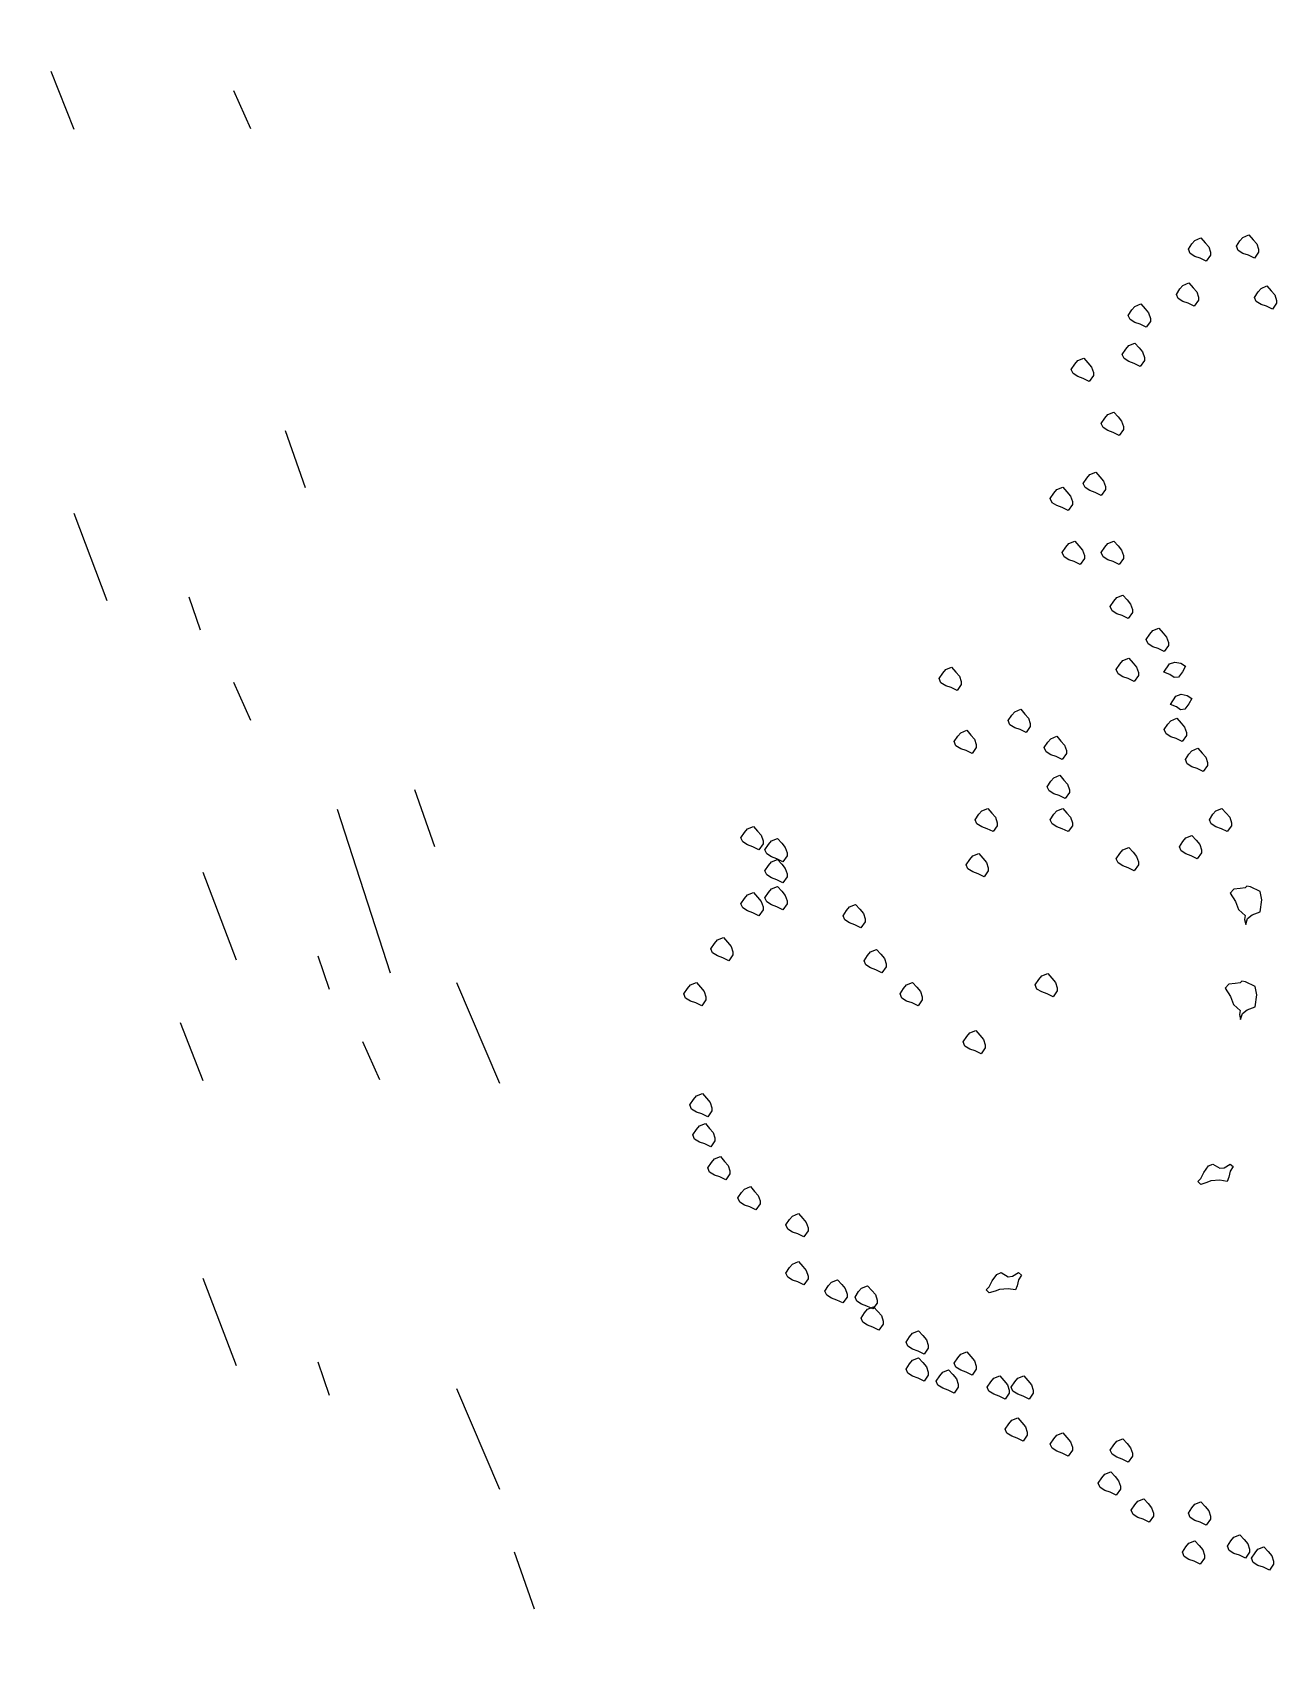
# Model space of a CAD drawing. Header units: millimetres. Extents: x 7 to 784, y -168 to 358.
# Drawn here: x 243.03 to 266.76, y 133.24 to 164.14 of the extents above; entities that cross this region are included whole.
import ezdxf

# ---------------------------------------------------------------- set-up
doc = ezdxf.new("R2010")
doc.units = ezdxf.units.MM
doc.layers.add('wall', color=5, linetype='Continuous')

msp = doc.modelspace()

# ---------------------------------------------------------------- linework, layer by layer
at = {"color": 96}
for points in [[(265.35304, 159.79122), (265.23931, 159.84806), (265.13696, 159.88216), (265.04598, 159.939), (265.01186, 160.01858), (265.08009, 160.12089), (265.13696, 160.1891), (265.25069, 160.23458), (265.3303, 160.14363), (265.39853, 160.06405), (265.43265, 159.96174), (265.43265, 159.9049)], [(266.26677, 159.8483), (266.15304, 159.90514), (266.05069, 159.93925), (265.95971, 159.99609), (265.92559, 160.07566), (265.99382, 160.17798), (266.05069, 160.24619), (266.16442, 160.29166), (266.24403, 160.20071), (266.31226, 160.12114), (266.34638, 160.01882), (266.34638, 159.96198)], [(265.12461, 158.93495), (265.01088, 158.99179), (264.90853, 159.02589), (264.81754, 159.08273), (264.78342, 159.16231), (264.85166, 159.26462), (264.90853, 159.33283), (265.02225, 159.37831), (265.10186, 159.28736), (265.1701, 159.20778), (265.20422, 159.10547), (265.20422, 159.04863)], [(266.60942, 158.87786), (266.49569, 158.9347), (266.39334, 158.96881), (266.30235, 159.02565), (266.26824, 159.10523), (266.33647, 159.20754), (266.39334, 159.27575), (266.50707, 159.32122), (266.58668, 159.23028), (266.65491, 159.1507), (266.68903, 159.04838), (266.68903, 158.99154)], [(264.21088, 158.53535), (264.09715, 158.59219), (263.9948, 158.6263), (263.90381, 158.68314), (263.86969, 158.76272), (263.93793, 158.86503), (263.9948, 158.93324), (264.10852, 158.97871), (264.18813, 158.88777), (264.25637, 158.80819), (264.29049, 158.70588), (264.29049, 158.64904)], [(264.09666, 157.79325), (263.98294, 157.85009), (263.88058, 157.8842), (263.7896, 157.94104), (263.75548, 158.02062), (263.82372, 158.12293), (263.88058, 158.19114), (263.99431, 158.23661), (264.07392, 158.14567), (264.14216, 158.06609), (264.17627, 157.96378), (264.17627, 157.90693)], [(263.12583, 157.50783), (263.0121, 157.56467), (262.90974, 157.59877), (262.81876, 157.65562), (262.78464, 157.73519), (262.85288, 157.83751), (262.90974, 157.90572), (263.02347, 157.95119), (263.10308, 157.86024), (263.17132, 157.78067), (263.20544, 157.67835), (263.20544, 157.62151)], [(263.69691, 156.48031), (263.58318, 156.53715), (263.48082, 156.57125), (263.38984, 156.62809), (263.35572, 156.70767), (263.42396, 156.80998), (263.48082, 156.87819), (263.59455, 156.92366), (263.67416, 156.83272), (263.7424, 156.75314), (263.77652, 156.65083), (263.77652, 156.59399)], [(263.35426, 155.33861), (263.24053, 155.39545), (263.13817, 155.42956), (263.04719, 155.4864), (263.01307, 155.56598), (263.08131, 155.66829), (263.13817, 155.7365), (263.2519, 155.78197), (263.33151, 155.69103), (263.39975, 155.61145), (263.43387, 155.50913), (263.43387, 155.45229)], [(262.72607, 155.05319), (262.61234, 155.11003), (262.50999, 155.14413), (262.419, 155.20098), (262.38488, 155.28055), (262.45312, 155.38287), (262.50999, 155.45108), (262.62371, 155.49655), (262.70332, 155.4056), (262.77156, 155.32603), (262.80568, 155.22371), (262.80568, 155.16687)], [(262.9545, 154.02566), (262.84077, 154.08251), (262.73842, 154.11661), (262.64743, 154.17345), (262.61332, 154.25303), (262.68155, 154.35534), (262.73842, 154.42355), (262.85215, 154.46902), (262.93176, 154.37808), (262.99999, 154.2985), (263.03411, 154.19619), (263.03411, 154.13935)], [(263.69691, 154.02566), (263.58318, 154.08251), (263.48082, 154.11661), (263.38984, 154.17345), (263.35572, 154.25303), (263.42396, 154.35534), (263.48082, 154.42355), (263.59455, 154.46902), (263.67416, 154.37808), (263.7424, 154.2985), (263.77652, 154.19619), (263.77652, 154.13935)], [(263.86823, 152.99814), (263.7545, 153.05498), (263.65215, 153.08909), (263.56116, 153.14593), (263.52705, 153.2255), (263.59528, 153.32782), (263.65215, 153.39603), (263.76588, 153.4415), (263.84549, 153.35055), (263.91372, 153.27098), (263.94784, 153.16866), (263.94784, 153.11182)], [(264.55353, 152.37021), (264.4398, 152.42705), (264.33744, 152.46115), (264.24646, 152.518), (264.21234, 152.59757), (264.28058, 152.69989), (264.33744, 152.7681), (264.45117, 152.81357), (264.53078, 152.72262), (264.59902, 152.64305), (264.63314, 152.54073), (264.63314, 152.48389)], [(260.61307, 151.62811), (260.49934, 151.68495), (260.39699, 151.71905), (260.306, 151.7759), (260.27188, 151.85547), (260.34012, 151.95779), (260.39699, 152.026), (260.51071, 152.07147), (260.59032, 151.98052), (260.65856, 151.90095), (260.69268, 151.79863), (260.69268, 151.74179)], [(263.98245, 151.79936), (263.86872, 151.8562), (263.76636, 151.89031), (263.67538, 151.94715), (263.64126, 152.02673), (263.7095, 152.12904), (263.76636, 152.19725), (263.88009, 152.24272), (263.9597, 152.15178), (264.02794, 152.0722), (264.06206, 151.96989), (264.06206, 151.91304)], [(264.65102, 152.13515), (264.75338, 152.16925), (264.86711, 152.14652), (264.95809, 152.08968), (264.90123, 151.98736), (264.82162, 151.88505), (264.74201, 151.87368), (264.6624, 151.93052), (264.54867, 151.97599)], [(264.77316, 151.52471), (264.87552, 151.55881), (264.98925, 151.53608), (265.08023, 151.47924), (265.02336, 151.37692), (264.94375, 151.27461), (264.86414, 151.26324), (264.78453, 151.32008), (264.67081, 151.36555)], [(261.92656, 150.82892), (261.81283, 150.88576), (261.71047, 150.91987), (261.61949, 150.97671), (261.58537, 151.05629), (261.65361, 151.1586), (261.71047, 151.22681), (261.8242, 151.27228), (261.90381, 151.18134), (261.97205, 151.10176), (262.00617, 150.99945), (262.00617, 150.94261)], [(264.89618, 150.65767), (264.78245, 150.71451), (264.68009, 150.74861), (264.58911, 150.80546), (264.55499, 150.88503), (264.62323, 150.98735), (264.68009, 151.05556), (264.79382, 151.10103), (264.87343, 151.01008), (264.94167, 150.93051), (264.97579, 150.82819), (264.97579, 150.77135)], [(260.89861, 150.42933), (260.78488, 150.48617), (260.68253, 150.52028), (260.59154, 150.57712), (260.55742, 150.65669), (260.62566, 150.75901), (260.68253, 150.82722), (260.79625, 150.87269), (260.87586, 150.78174), (260.9441, 150.70217), (260.97822, 150.59985), (260.97822, 150.54301)], [(262.61185, 150.31516), (262.49813, 150.372), (262.39577, 150.40611), (262.30479, 150.46295), (262.27067, 150.54253), (262.3389, 150.64484), (262.39577, 150.71305), (262.5095, 150.75852), (262.58911, 150.66758), (262.65735, 150.588), (262.69146, 150.48568), (262.69146, 150.42884)], [(265.29593, 150.08682), (265.18221, 150.14366), (265.07985, 150.17777), (264.98887, 150.23461), (264.95475, 150.31419), (265.02299, 150.4165), (265.07985, 150.48471), (265.19358, 150.53018), (265.27319, 150.43924), (265.34143, 150.35966), (265.37554, 150.25735), (265.37554, 150.2005)], [(262.66896, 149.57306), (262.55523, 149.6299), (262.45288, 149.66401), (262.36189, 149.72085), (262.32778, 149.80042), (262.39601, 149.90274), (262.45288, 149.97095), (262.56661, 150.01642), (262.64622, 149.92547), (262.71445, 149.8459), (262.74857, 149.74358), (262.74857, 149.68674)], [(261.29837, 148.94513), (261.18464, 149.00197), (261.08228, 149.03607), (260.9913, 149.09292), (260.95718, 149.17249), (261.02542, 149.27481), (261.08228, 149.34302), (261.19601, 149.38849), (261.27562, 149.29754), (261.34386, 149.21797), (261.37798, 149.11565), (261.37798, 149.05881)], [(262.72607, 148.94513), (262.61234, 149.00197), (262.50999, 149.03607), (262.419, 149.09292), (262.38488, 149.17249), (262.45312, 149.27481), (262.50999, 149.34302), (262.62371, 149.38849), (262.70332, 149.29754), (262.77156, 149.21797), (262.80568, 149.11565), (262.80568, 149.05881)], [(265.7528, 148.94513), (265.63907, 149.00197), (265.53672, 149.03607), (265.44573, 149.09292), (265.41161, 149.17249), (265.47985, 149.27481), (265.53672, 149.34302), (265.65044, 149.38849), (265.73005, 149.29754), (265.79829, 149.21797), (265.83241, 149.11565), (265.83241, 149.05881)], [(256.84393, 148.60262), (256.73021, 148.65946), (256.62785, 148.69357), (256.53687, 148.75041), (256.50275, 148.82999), (256.57099, 148.9323), (256.62785, 149.00051), (256.74158, 149.04598), (256.82119, 148.95504), (256.88943, 148.87546), (256.92354, 148.77314), (256.92354, 148.7163)], [(257.3008, 148.37428), (257.18707, 148.43112), (257.08472, 148.46523), (256.99373, 148.52207), (256.95961, 148.60165), (257.02785, 148.70396), (257.08472, 148.77217), (257.19844, 148.81764), (257.27805, 148.7267), (257.34629, 148.64712), (257.38041, 148.54481), (257.38041, 148.48796)], [(263.98245, 148.20303), (263.86872, 148.25987), (263.76636, 148.29397), (263.67538, 148.35082), (263.64126, 148.43039), (263.7095, 148.53271), (263.76636, 148.60092), (263.88009, 148.64639), (263.9597, 148.55544), (264.02794, 148.47587), (264.06206, 148.37355), (264.06206, 148.31671)], [(265.18172, 148.43137), (265.06799, 148.48821), (264.96563, 148.52231), (264.87465, 148.57915), (264.84053, 148.65873), (264.90877, 148.76105), (264.96563, 148.82925), (265.07936, 148.87473), (265.15897, 148.78378), (265.22721, 148.7042), (265.26133, 148.60189), (265.26133, 148.54505)], [(257.3008, 147.97469), (257.18707, 148.03153), (257.08472, 148.06564), (256.99373, 148.12248), (256.95961, 148.20205), (257.02785, 148.30437), (257.08472, 148.37258), (257.19844, 148.41805), (257.27805, 148.3271), (257.34629, 148.24753), (257.38041, 148.14521), (257.38041, 148.08837)], [(261.12704, 148.08886), (261.01331, 148.1457), (260.91096, 148.1798), (260.81998, 148.23665), (260.78586, 148.31622), (260.85409, 148.41854), (260.91096, 148.48675), (261.02469, 148.53222), (261.1043, 148.44127), (261.17253, 148.3617), (261.20665, 148.25938), (261.20665, 148.20254)], [(256.84393, 147.34676), (256.73021, 147.4036), (256.62785, 147.4377), (256.53687, 147.49455), (256.50275, 147.57412), (256.57099, 147.67644), (256.62785, 147.74465), (256.74158, 147.79012), (256.82119, 147.69917), (256.88943, 147.6196), (256.92354, 147.51728), (256.92354, 147.46044)], [(257.3008, 147.46093), (257.18707, 147.51777), (257.08472, 147.55187), (256.99373, 147.60871), (256.95961, 147.68829), (257.02785, 147.79061), (257.08472, 147.85881), (257.19844, 147.90429), (257.27805, 147.81334), (257.34629, 147.73376), (257.38041, 147.63145), (257.38041, 147.57461)], [(266.37469, 147.80799), (266.19272, 147.89893), (266.12449, 147.9103), (266.09037, 147.8762), (265.99939, 147.86483), (265.87428, 147.85346), (265.80605, 147.77388), (265.9084, 147.61473), (265.96527, 147.46694), (266.0335, 147.39873), (266.09037, 147.35326), (266.079, 147.27368), (266.10174, 147.18274), (266.13586, 147.29642), (266.22684, 147.36463), (266.37469, 147.42147), (266.40881, 147.64883)], [(258.78561, 147.11842), (258.67188, 147.17526), (258.56953, 147.20937), (258.47854, 147.26621), (258.44442, 147.34578), (258.51266, 147.4481), (258.56953, 147.51631), (258.68325, 147.56178), (258.76286, 147.47083), (258.8311, 147.39126), (258.86522, 147.28894), (258.86522, 147.2321)], [(256.27285, 146.49049), (256.15912, 146.54733), (256.05677, 146.58143), (255.96579, 146.63828), (255.93167, 146.71785), (255.9999, 146.82017), (256.05677, 146.88838), (256.1705, 146.93385), (256.25011, 146.8429), (256.31835, 146.76333), (256.35246, 146.66101), (256.35246, 146.60417)], [(259.18537, 146.26215), (259.07164, 146.31899), (258.96928, 146.3531), (258.8783, 146.40994), (258.84418, 146.48951), (258.91242, 146.59183), (258.96928, 146.66004), (259.08301, 146.70551), (259.16262, 146.61456), (259.23086, 146.53499), (259.26498, 146.43267), (259.26498, 146.37583)], [(262.44053, 145.80547), (262.3268, 145.86231), (262.22444, 145.89642), (262.13346, 145.95326), (262.09934, 146.03284), (262.16758, 146.13515), (262.22444, 146.20336), (262.33817, 146.24883), (262.41778, 146.15789), (262.48602, 146.07831), (262.52014, 145.976), (262.52014, 145.91915)], [(255.75888, 145.63422), (255.64515, 145.69106), (255.5428, 145.72516), (255.45181, 145.78201), (255.41769, 145.86158), (255.48593, 145.9639), (255.5428, 146.03211), (255.65653, 146.07758), (255.73614, 145.98663), (255.80437, 145.90706), (255.83849, 145.80474), (255.83849, 145.7479)], [(259.87066, 145.63422), (259.75694, 145.69106), (259.65458, 145.72516), (259.5636, 145.78201), (259.52948, 145.86158), (259.59772, 145.9639), (259.65458, 146.03211), (259.76831, 146.07758), (259.84792, 145.98663), (259.91616, 145.90706), (259.95027, 145.80474), (259.95027, 145.7479)], [(266.27957, 146.00146), (266.0976, 146.09241), (266.02937, 146.10378), (265.99525, 146.06967), (265.90427, 146.0583), (265.77916, 146.04694), (265.71093, 145.96736), (265.81328, 145.8082), (265.87015, 145.66042), (265.93838, 145.59221), (265.99525, 145.54673), (265.98388, 145.46716), (266.00662, 145.37621), (266.04074, 145.48989), (266.13172, 145.5581), (266.27957, 145.61494), (266.31369, 145.84231)], [(261.06993, 144.72086), (260.95621, 144.77771), (260.85385, 144.81181), (260.76287, 144.86865), (260.72875, 144.94823), (260.79699, 145.05054), (260.85385, 145.11875), (260.96758, 145.16422), (261.04719, 145.07328), (261.11543, 144.9937), (261.14954, 144.89139), (261.14954, 144.83455)], [(255.8731, 143.52209), (255.75937, 143.57893), (255.65701, 143.61303), (255.56603, 143.66987), (255.53191, 143.74945), (255.60015, 143.85176), (255.65701, 143.91997), (255.77074, 143.96545), (255.85035, 143.8745), (255.91859, 143.79492), (255.95271, 143.69261), (255.95271, 143.63577)], [(255.93021, 142.95124), (255.81648, 143.00808), (255.71412, 143.04219), (255.62314, 143.09903), (255.58902, 143.1786), (255.65726, 143.28092), (255.71412, 143.34913), (255.82785, 143.3946), (255.90746, 143.30365), (255.9757, 143.22408), (256.00982, 143.12176), (256.00982, 143.06492)], [(265.24827, 142.35045), (265.30514, 142.46413), (265.39612, 142.58918), (265.47573, 142.62328), (265.61221, 142.5437), (265.69182, 142.55507), (265.80555, 142.62328), (265.86241, 142.57781), (265.80555, 142.48686), (265.7828, 142.37318), (265.74868, 142.2936), (265.61221, 142.31634), (265.44161, 142.30497), (265.362, 142.27087), (265.24827, 142.23676), (265.19141, 142.2936)], [(256.78683, 141.75246), (256.6731, 141.8093), (256.57074, 141.84341), (256.47976, 141.90025), (256.44564, 141.97983), (256.51388, 142.08214), (256.57074, 142.15035), (256.68447, 142.19582), (256.76408, 142.10488), (256.83232, 142.0253), (256.86644, 141.92298), (256.86644, 141.86614)], [(257.70056, 141.2387), (257.58683, 141.29554), (257.48447, 141.32965), (257.39349, 141.38649), (257.35937, 141.46606), (257.42761, 141.56838), (257.48447, 141.63659), (257.5982, 141.68206), (257.67781, 141.59111), (257.74605, 141.51154), (257.78017, 141.40922), (257.78017, 141.35238)], [(257.70056, 140.32535), (257.58683, 140.38219), (257.48447, 140.41629), (257.39349, 140.47313), (257.35937, 140.55271), (257.42761, 140.65502), (257.48447, 140.72323), (257.5982, 140.7687), (257.67781, 140.67776), (257.74605, 140.59818), (257.78017, 140.49587), (257.78017, 140.43903)], [(258.44296, 139.98284), (258.32923, 140.03968), (258.22688, 140.07378), (258.13589, 140.13062), (258.10178, 140.2102), (258.17001, 140.31251), (258.22688, 140.38072), (258.34061, 140.4262), (258.42022, 140.33525), (258.48845, 140.25567), (258.52257, 140.15336), (258.52257, 140.09652)], [(259.01404, 139.86867), (258.90031, 139.92551), (258.79796, 139.95961), (258.70698, 140.01645), (258.67286, 140.09603), (258.74109, 140.19835), (258.79796, 140.26655), (258.91169, 140.31203), (258.9913, 140.22108), (259.05953, 140.1415), (259.09365, 140.03919), (259.09365, 139.98235)], [(261.22398, 140.28755), (261.28084, 140.40123), (261.37182, 140.52628), (261.45143, 140.56039), (261.58791, 140.48081), (261.66752, 140.49218), (261.78125, 140.56039), (261.83811, 140.51491), (261.78125, 140.42397), (261.7585, 140.31029), (261.72438, 140.23071), (261.58791, 140.25345), (261.41732, 140.24208), (261.33771, 140.20797), (261.22398, 140.17387), (261.16711, 140.23071)], [(259.12826, 139.46908), (259.01453, 139.52592), (258.91217, 139.56002), (258.82119, 139.61686), (258.78707, 139.69644), (258.85531, 139.79875), (258.91217, 139.86696), (259.0259, 139.91243), (259.10551, 139.82149), (259.17375, 139.74191), (259.20787, 139.6396), (259.20787, 139.58276)], [(259.98488, 139.0124), (259.87115, 139.06924), (259.7688, 139.10334), (259.67781, 139.16018), (259.64369, 139.23976), (259.71193, 139.34208), (259.7688, 139.41028), (259.88253, 139.45576), (259.96214, 139.36481), (260.03037, 139.28523), (260.06449, 139.18292), (260.06449, 139.12608)], [(260.89861, 138.61281), (260.78488, 138.66965), (260.68253, 138.70375), (260.59154, 138.76059), (260.55742, 138.84017), (260.62566, 138.94248), (260.68253, 139.01069), (260.79625, 139.05616), (260.87586, 138.96522), (260.9441, 138.88564), (260.97822, 138.78333), (260.97822, 138.72649)], [(259.98488, 138.49864), (259.87115, 138.55548), (259.7688, 138.58958), (259.67781, 138.64642), (259.64369, 138.726), (259.71193, 138.82831), (259.7688, 138.89652), (259.88253, 138.942), (259.96214, 138.85105), (260.03037, 138.77147), (260.06449, 138.66916), (260.06449, 138.61232)], [(260.55596, 138.2703), (260.44223, 138.32714), (260.33988, 138.36124), (260.24889, 138.41808), (260.21478, 138.49766), (260.28301, 138.59997), (260.33988, 138.66818), (260.45361, 138.71366), (260.53322, 138.62271), (260.60145, 138.54313), (260.63557, 138.44082), (260.63557, 138.38398)], [(261.5268, 138.15613), (261.41307, 138.21297), (261.31072, 138.24707), (261.21973, 138.30391), (261.18561, 138.38349), (261.25385, 138.48581), (261.31072, 138.55401), (261.42444, 138.59949), (261.50405, 138.50854), (261.57229, 138.42896), (261.60641, 138.32665), (261.60641, 138.26981)], [(261.98366, 138.15613), (261.86994, 138.21297), (261.76758, 138.24707), (261.6766, 138.30391), (261.64248, 138.38349), (261.71072, 138.48581), (261.76758, 138.55401), (261.88131, 138.59949), (261.96092, 138.50854), (262.02916, 138.42896), (262.06327, 138.32665), (262.06327, 138.26981)], [(261.86945, 137.35694), (261.75572, 137.41378), (261.65336, 137.44789), (261.56238, 137.50473), (261.52826, 137.58431), (261.5965, 137.68662), (261.65336, 137.75483), (261.76709, 137.8003), (261.8467, 137.70936), (261.91494, 137.62978), (261.94906, 137.52747), (261.94906, 137.47062)], [(262.72607, 137.07152), (262.61234, 137.12836), (262.50999, 137.16246), (262.419, 137.21931), (262.38488, 137.29888), (262.45312, 137.4012), (262.50999, 137.46941), (262.62371, 137.51488), (262.70332, 137.42393), (262.77156, 137.34436), (262.80568, 137.24204), (262.80568, 137.1852)], [(263.86823, 136.95735), (263.7545, 137.01419), (263.65215, 137.0483), (263.56116, 137.10514), (263.52705, 137.18471), (263.59528, 137.28703), (263.65215, 137.35524), (263.76588, 137.40071), (263.84549, 137.30976), (263.91372, 137.23019), (263.94784, 137.12787), (263.94784, 137.07103)], [(263.6398, 136.32942), (263.52607, 136.38626), (263.42372, 136.42036), (263.33273, 136.4772), (263.29861, 136.55678), (263.36685, 136.6591), (263.42372, 136.72731), (263.53744, 136.77278), (263.61705, 136.68183), (263.68529, 136.60226), (263.71941, 136.49994), (263.71941, 136.4431)], [(264.26799, 135.81566), (264.15426, 135.8725), (264.0519, 135.9066), (263.96092, 135.96344), (263.9268, 136.04302), (263.99504, 136.14533), (264.0519, 136.21354), (264.16563, 136.25902), (264.24524, 136.16807), (264.31348, 136.08849), (264.3476, 135.98618), (264.3476, 135.92934)], [(265.35304, 135.75857), (265.23931, 135.81541), (265.13696, 135.84952), (265.04598, 135.90636), (265.01186, 135.98594), (265.08009, 136.08825), (265.13696, 136.15646), (265.25069, 136.20193), (265.3303, 136.11099), (265.39853, 136.03141), (265.43265, 135.92909), (265.43265, 135.87225)], [(265.23883, 135.01647), (265.1251, 135.07331), (265.02274, 135.10742), (264.93176, 135.16426), (264.89764, 135.24384), (264.96588, 135.34615), (265.02274, 135.41436), (265.13647, 135.45983), (265.21608, 135.36889), (265.28432, 135.28931), (265.31844, 135.18699), (265.31844, 135.13015)], [(266.09545, 135.13064), (265.98172, 135.18748), (265.87936, 135.22159), (265.78838, 135.27843), (265.75426, 135.358), (265.8225, 135.46032), (265.87936, 135.52853), (265.99309, 135.574), (266.0727, 135.48305), (266.14094, 135.40348), (266.17506, 135.30116), (266.17506, 135.24432)], [(266.55231, 134.9023), (266.43858, 134.95914), (266.33623, 134.99325), (266.24525, 135.05009), (266.21113, 135.12967), (266.27936, 135.23198), (266.33623, 135.30019), (266.44996, 135.34566), (266.52957, 135.25472), (266.5978, 135.17514), (266.63192, 135.07282), (266.63192, 135.01598)]]:
    msp.add_lwpolyline(points, close=True, dxfattribs=at)
at = {"color": 0}
msp.add_arc((223.31744, 157.44221), 97.37766, 305.9270425, 305.9270425, dxfattribs=at)
at = {"layer": 'wall'}
for p, q in [((243.38111, 163.40296), (243.81489, 162.30043)), ((246.85135, 163.04147), (247.17669, 162.31851)), ((247.83922, 156.576), (248.21878, 155.49155)), ((243.81489, 155.00411), (244.44749, 153.34129)), ((246.00187, 153.41358), (246.21876, 152.78099)), ((246.85135, 151.78691), (247.17669, 151.06394)), ((250.29572, 149.74548), (250.67528, 148.66103)), ((248.82494, 149.3727), (249.83144, 146.26168)), ((246.27139, 148.17359), (246.90399, 146.51077)), ((248.45837, 146.58306), (248.67526, 145.95047)), ((251.0972, 146.07699), (251.91054, 144.16112)), ((245.83761, 145.31787), (246.27139, 144.21535)), ((249.30786, 144.95639), (249.63319, 144.23342)), ((246.27139, 140.45459), (246.90399, 138.79176)), ((248.45837, 138.86406), (248.67526, 138.23146)), ((251.0972, 138.35798), (251.91054, 136.44212)), ((252.19216, 135.25275), (252.57172, 134.1683))]:
    msp.add_line(p, q, dxfattribs=at)
at = {"layer": 'wall', "color": 96}
msp.add_lwpolyline([(256.21575, 142.32331), (256.10202, 142.38015), (255.99966, 142.41425), (255.90868, 142.47109), (255.87456, 142.55067), (255.9428, 142.65299), (255.99966, 142.7212), (256.11339, 142.76667), (256.193, 142.67572), (256.26124, 142.59614), (256.29536, 142.49383), (256.29536, 142.43699)], close=True, dxfattribs=at)

doc.saveas('drawing.dxf')
